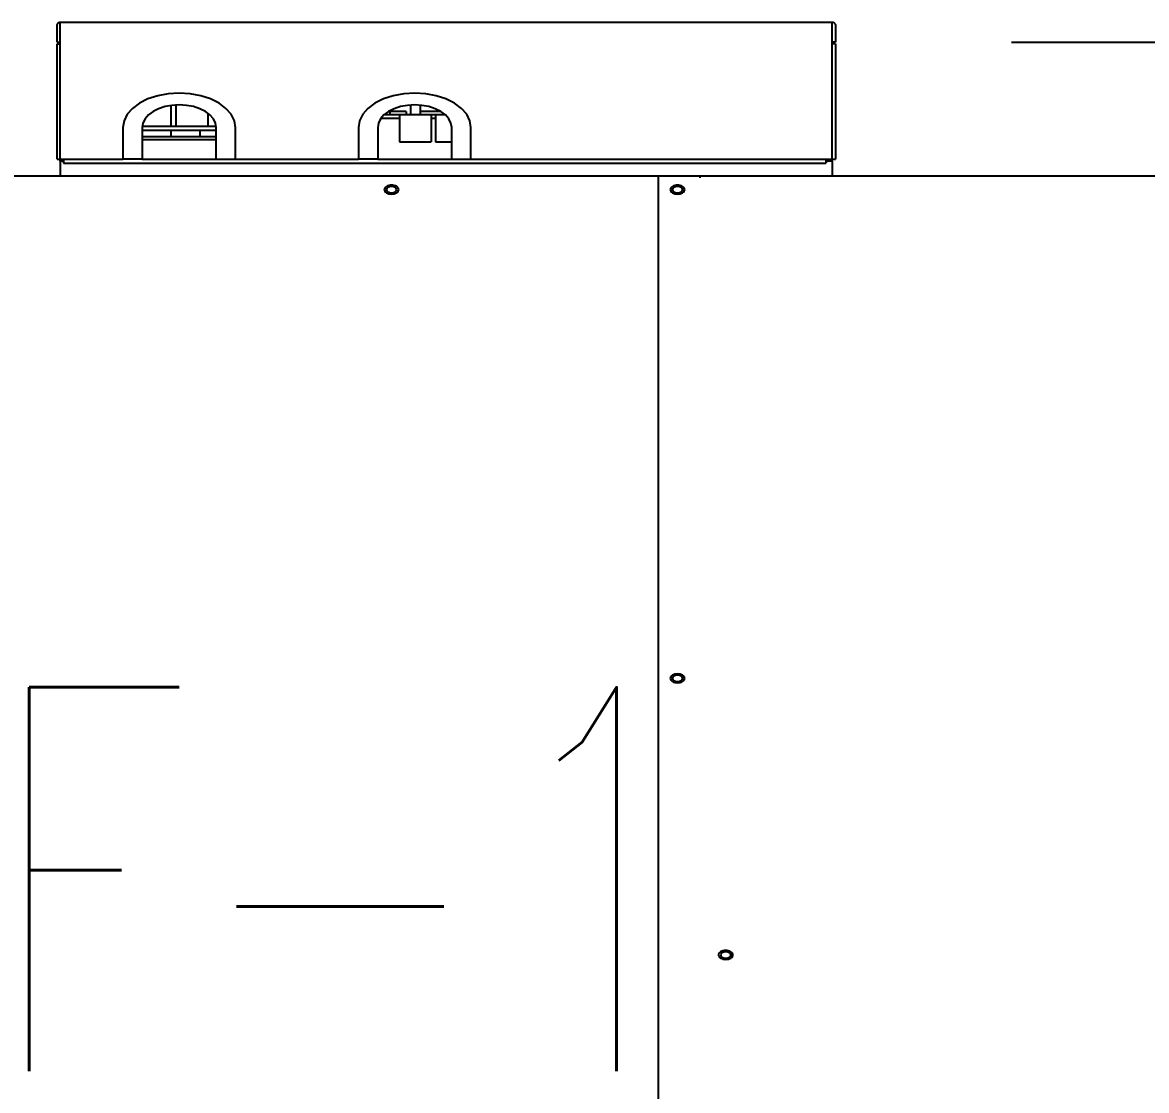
# Model space of a CAD drawing. Extents: x 815029915 to 815825525, y 579155098 to 579748855.
# Drawn here: x 815179584 to 815180358, y 579474012 to 579474747 of the extents above; entities that cross this region are included whole.
import ezdxf

# ---------------------------------------------------------------- set-up
doc = ezdxf.new("R2010")
doc.units = 0
doc.header["$LTSCALE"] = 100
doc.header["$MEASUREMENT"] = 0
for name, color, linetype in [('H-TH_TEXT', 3, 'Continuous'), ('H-全热回收除霾新风机-设备', 7, 'Continuous'), ('H-通风-送风-端线', 2, 'Continuous')]:
    doc.layers.add(name, color=color, linetype=linetype)
doc.styles.add('_TCH_DIM', font='SIMPLEX', dxfattribs={"bigfont": 'GBCBIG'})

msp = doc.modelspace()

# ---------------------------------------------------------------- linework, layer by layer
at = {"layer": 'H-全热回收除霾新风机-设备'}
for p, q in [((815179607.9, 579474746.04), (815179607.89, 579474745.91)), ((815179607.9, 579474746.04), (815179607.89, 579474745.91)), ((815179607.89, 579474733.79), (815179607.89, 579474745.91)), ((815179607.89, 579474733.79), (815179607.89, 579474745.91)), ((815179607.94, 579474746.17), (815179607.9, 579474746.04)), ((815179607.94, 579474746.17), (815179607.9, 579474746.04)), ((815179607.99, 579474746.3), (815179607.94, 579474746.17)), ((815179607.99, 579474746.3), (815179607.94, 579474746.17)), ((815179608.06, 579474746.42), (815179607.99, 579474746.3)), ((815179608.06, 579474746.42), (815179607.99, 579474746.3)), ((815179608.15, 579474746.54), (815179608.06, 579474746.42)), ((815179608.15, 579474746.54), (815179608.06, 579474746.42)), ((815179608.27, 579474746.65), (815179608.15, 579474746.54)), ((815179608.27, 579474746.65), (815179608.15, 579474746.54)), ((815179608.4, 579474746.76), (815179608.27, 579474746.65)), ((815179608.4, 579474746.76), (815179608.27, 579474746.65)), ((815179608.54, 579474746.86), (815179608.4, 579474746.76)), ((815179608.54, 579474746.86), (815179608.4, 579474746.76)), ((815179608.7, 579474746.95), (815179608.54, 579474746.86)), ((815179608.7, 579474746.95), (815179608.54, 579474746.86)), ((815179608.88, 579474747.02), (815179608.7, 579474746.95)), ((815179608.88, 579474747.02), (815179608.7, 579474746.95)), ((815179609.06, 579474747.09), (815179608.88, 579474747.02)), ((815179609.06, 579474747.09), (815179608.88, 579474747.02)), ((815179609.26, 579474747.15), (815179609.06, 579474747.09)), ((815179609.26, 579474747.15), (815179609.06, 579474747.09)), ((815179609.46, 579474747.19), (815179609.26, 579474747.15)), ((815179609.46, 579474747.19), (815179609.26, 579474747.15)), ((815179609.68, 579474747.23), (815179609.46, 579474747.19)), ((815179609.68, 579474747.23), (815179609.46, 579474747.19)), ((815179609.89, 579474747.25), (815179609.68, 579474747.23)), ((815179609.89, 579474747.25), (815179609.68, 579474747.23)), ((815179610.11, 579474747.25), (815179609.89, 579474747.25)), ((815179610.11, 579474747.25), (815179609.89, 579474747.25)), ((815180141.67, 579474747.25), (815179610.11, 579474747.25)), ((815179610.11, 579474651.67), (815179610.11, 579474747.25)), ((815180141.67, 579474747.25), (815179610.11, 579474747.25)), ((815179610.11, 579474651.67), (815179610.11, 579474747.25)), ((815180141.89, 579474747.25), (815180141.67, 579474747.25)), ((815180141.67, 579474651.67), (815180141.67, 579474747.25)), ((815180141.89, 579474747.25), (815180141.67, 579474747.25)), ((815180141.67, 579474651.67), (815180141.67, 579474747.25)), ((815180142.1, 579474747.23), (815180141.89, 579474747.25)), ((815180142.1, 579474747.23), (815180141.89, 579474747.25)), ((815180142.31, 579474747.19), (815180142.1, 579474747.23)), ((815180142.31, 579474747.19), (815180142.1, 579474747.23)), ((815180142.52, 579474747.15), (815180142.31, 579474747.19)), ((815180142.52, 579474747.15), (815180142.31, 579474747.19)), ((815180142.71, 579474747.09), (815180142.52, 579474747.15)), ((815180142.71, 579474747.09), (815180142.52, 579474747.15)), ((815180142.9, 579474747.02), (815180142.71, 579474747.09)), ((815180142.9, 579474747.02), (815180142.71, 579474747.09)), ((815180143.07, 579474746.95), (815180142.9, 579474747.02)), ((815180143.07, 579474746.95), (815180142.9, 579474747.02)), ((815180143.24, 579474746.86), (815180143.07, 579474746.95)), ((815180143.24, 579474746.86), (815180143.07, 579474746.95)), ((815180143.38, 579474746.76), (815180143.24, 579474746.86)), ((815180143.38, 579474746.76), (815180143.24, 579474746.86)), ((815180143.51, 579474746.65), (815180143.38, 579474746.76)), ((815180143.51, 579474746.65), (815180143.38, 579474746.76)), ((815180143.62, 579474746.54), (815180143.51, 579474746.65)), ((815180143.62, 579474746.54), (815180143.51, 579474746.65)), ((815180143.72, 579474746.42), (815180143.62, 579474746.54)), ((815180143.72, 579474746.42), (815180143.62, 579474746.54)), ((815180143.79, 579474746.3), (815180143.72, 579474746.42)), ((815180143.79, 579474746.3), (815180143.72, 579474746.42)), ((815180143.84, 579474746.17), (815180143.79, 579474746.3)), ((815180143.84, 579474746.17), (815180143.79, 579474746.3)), ((815180143.87, 579474746.04), (815180143.84, 579474746.17)), ((815180143.87, 579474746.04), (815180143.84, 579474746.17)), ((815180143.88, 579474745.91), (815180143.87, 579474746.04)), ((815180143.88, 579474745.91), (815180143.87, 579474746.04)), ((815180143.88, 579474745.91), (815180143.88, 579474733.79)), ((815180143.88, 579474745.91), (815180143.88, 579474733.79)), ((815179607.89, 579474733.79), (815179610.11, 579474733.79)), ((815179607.89, 579474733.79), (815179610.11, 579474733.79)), ((815179607.89, 579474732.44), (815179610.11, 579474732.44)), ((815179607.89, 579474653.02), (815179607.89, 579474732.44)), ((815179607.89, 579474732.44), (815179610.11, 579474732.44)), ((815179607.89, 579474653.02), (815179607.89, 579474732.44)), ((815180143.88, 579474733.79), (815180141.67, 579474733.79)), ((815180143.88, 579474733.79), (815180141.67, 579474733.79)), ((815180143.88, 579474732.44), (815180141.67, 579474732.44)), ((815180143.88, 579474732.44), (815180141.67, 579474732.44)), ((815180143.88, 579474732.44), (815180143.88, 579474653.02)), ((815180143.88, 579474732.44), (815180143.88, 579474653.02)), ((815179684.42, 579474698.11), (815179677.15, 579474696.77)), ((815179684.42, 579474698.11), (815179677.15, 579474696.77)), ((815179691.98, 579474698.56), (815179684.42, 579474698.11)), ((815179691.98, 579474698.56), (815179684.42, 579474698.11)), ((815179699.55, 579474698.11), (815179691.98, 579474698.56)), ((815179699.55, 579474698.11), (815179691.98, 579474698.56)), ((815179706.82, 579474696.77), (815179699.55, 579474698.11)), ((815179706.82, 579474696.77), (815179699.55, 579474698.11)), ((815179846.61, 579474698.11), (815179839.33, 579474696.77)), ((815179846.61, 579474698.11), (815179839.33, 579474696.77)), ((815179854.17, 579474698.56), (815179846.61, 579474698.11)), ((815179854.17, 579474698.56), (815179846.61, 579474698.11)), ((815179861.73, 579474698.11), (815179854.17, 579474698.56)), ((815179861.73, 579474698.11), (815179854.17, 579474698.56)), ((815179869, 579474696.77), (815179861.73, 579474698.11)), ((815179869, 579474696.77), (815179861.73, 579474698.11)), ((815179664.58, 579474691.66), (815179659.76, 579474688.09)), ((815179664.58, 579474691.66), (815179659.76, 579474688.09)), ((815179670.45, 579474694.59), (815179664.58, 579474691.66)), ((815179670.45, 579474694.59), (815179664.58, 579474691.66)), ((815179677.15, 579474696.77), (815179670.45, 579474694.59)), ((815179677.15, 579474696.77), (815179670.45, 579474694.59)), ((815179687.01, 579474690.19), (815179682.24, 579474689.31)), ((815179687.01, 579474690.19), (815179682.24, 579474689.31)), ((815179686.52, 579474675.91), (815179686.52, 579474690.01)), ((815179686.52, 579474675.91), (815179686.52, 579474690.01)), ((815179691.98, 579474690.48), (815179687.01, 579474690.19)), ((815179691.98, 579474690.48), (815179687.01, 579474690.19)), ((815179689.84, 579474675.91), (815179689.84, 579474690.37)), ((815179689.84, 579474675.91), (815179689.84, 579474690.37)), ((815179696.95, 579474690.19), (815179691.98, 579474690.48)), ((815179696.95, 579474690.19), (815179691.98, 579474690.48)), ((815179701.73, 579474689.31), (815179696.95, 579474690.19)), ((815179701.73, 579474689.31), (815179696.95, 579474690.19)), ((815179713.52, 579474694.59), (815179706.82, 579474696.77)), ((815179713.52, 579474694.59), (815179706.82, 579474696.77)), ((815179719.39, 579474691.66), (815179713.52, 579474694.59)), ((815179719.39, 579474691.66), (815179713.52, 579474694.59)), ((815179724.21, 579474688.09), (815179719.39, 579474691.66)), ((815179724.21, 579474688.09), (815179719.39, 579474691.66)), ((815179826.76, 579474691.66), (815179821.94, 579474688.09)), ((815179826.76, 579474691.66), (815179821.94, 579474688.09)), ((815179832.63, 579474694.59), (815179826.76, 579474691.66)), ((815179832.63, 579474694.59), (815179826.76, 579474691.66)), ((815179839.33, 579474696.77), (815179832.63, 579474694.59)), ((815179839.33, 579474696.77), (815179832.63, 579474694.59)), ((815179849.2, 579474690.19), (815179844.42, 579474689.31)), ((815179849.2, 579474690.19), (815179844.42, 579474689.31)), ((815179854.17, 579474690.48), (815179849.2, 579474690.19)), ((815179854.17, 579474690.48), (815179849.2, 579474690.19)), ((815179851.46, 579474683.98), (815179851.46, 579474690.37)), ((815179851.46, 579474683.98), (815179851.46, 579474690.37)), ((815179859.14, 579474690.19), (815179854.17, 579474690.48)), ((815179859.14, 579474690.19), (815179854.17, 579474690.48)), ((815179858.11, 579474683.98), (815179858.11, 579474690.24)), ((815179858.11, 579474683.98), (815179858.11, 579474690.24)), ((815179863.91, 579474689.31), (815179859.14, 579474690.19)), ((815179863.91, 579474689.31), (815179859.14, 579474690.19)), ((815179875.7, 579474694.59), (815179869, 579474696.77)), ((815179875.7, 579474694.59), (815179869, 579474696.77)), ((815179881.57, 579474691.66), (815179875.7, 579474694.59)), ((815179881.57, 579474691.66), (815179875.7, 579474694.59)), ((815179886.39, 579474688.09), (815179881.57, 579474691.66)), ((815179886.39, 579474688.09), (815179881.57, 579474691.66)), ((815179656.17, 579474684.02), (815179653.97, 579474679.6)), ((815179656.17, 579474684.02), (815179653.97, 579474679.6)), ((815179659.76, 579474688.09), (815179656.17, 579474684.02)), ((815179659.76, 579474688.09), (815179656.17, 579474684.02)), ((815179670.81, 579474683.6), (815179668.45, 579474680.93)), ((815179670.81, 579474683.6), (815179668.45, 579474680.93)), ((815179673.97, 579474685.95), (815179670.81, 579474683.6)), ((815179673.97, 579474685.95), (815179670.81, 579474683.6)), ((815179677.83, 579474687.88), (815179673.97, 579474685.95)), ((815179677.83, 579474687.88), (815179673.97, 579474685.95)), ((815179682.24, 579474689.31), (815179677.83, 579474687.88)), ((815179682.24, 579474689.31), (815179677.83, 579474687.88)), ((815179706.13, 579474687.88), (815179701.73, 579474689.31)), ((815179706.13, 579474687.88), (815179701.73, 579474689.31)), ((815179709.99, 579474685.95), (815179706.13, 579474687.88)), ((815179709.99, 579474685.95), (815179706.13, 579474687.88)), ((815179713.16, 579474683.6), (815179709.99, 579474685.95)), ((815179713.16, 579474683.6), (815179709.99, 579474685.95)), ((815179711.99, 579474675.91), (815179711.99, 579474684.44)), ((815179711.99, 579474675.91), (815179711.99, 579474684.44)), ((815179715.52, 579474680.93), (815179713.16, 579474683.6)), ((815179715.52, 579474680.93), (815179713.16, 579474683.6)), ((815179727.79, 579474684.02), (815179724.21, 579474688.09)), ((815179727.79, 579474684.02), (815179724.21, 579474688.09)), ((815179730, 579474679.6), (815179727.79, 579474684.02)), ((815179730, 579474679.6), (815179727.79, 579474684.02)), ((815179818.36, 579474684.02), (815179816.15, 579474679.6)), ((815179818.36, 579474684.02), (815179816.15, 579474679.6)), ((815179821.94, 579474688.09), (815179818.36, 579474684.02)), ((815179821.94, 579474688.09), (815179818.36, 579474684.02)), ((815179832.99, 579474683.6), (815179830.64, 579474680.93)), ((815179832.99, 579474683.6), (815179830.64, 579474680.93)), ((815179836.16, 579474685.95), (815179832.99, 579474683.6)), ((815179836.16, 579474685.95), (815179832.99, 579474683.6)), ((815179833.64, 579474683.98), (815179874.69, 579474683.98)), ((815179833.64, 579474683.98), (815179874.69, 579474683.98)), ((815179840.02, 579474687.88), (815179836.16, 579474685.95)), ((815179840.02, 579474687.88), (815179836.16, 579474685.95)), ((815179848.2, 579474686), (815179837.13, 579474686)), ((815179837.13, 579474686), (815179837.13, 579474683.98)), ((815179848.2, 579474686), (815179837.13, 579474686)), ((815179837.13, 579474686), (815179837.13, 579474683.98)), ((815179844.42, 579474689.31), (815179840.02, 579474687.88)), ((815179844.42, 579474689.31), (815179840.02, 579474687.88)), ((815179843.71, 579474683.98), (815179843.71, 579474665.14)), ((815179843.71, 579474683.98), (815179843.71, 579474665.14)), ((815179848.2, 579474686), (815179848.2, 579474683.98)), ((815179848.2, 579474686), (815179848.2, 579474683.98)), ((815179871.87, 579474686), (815179858.11, 579474686)), ((815179871.87, 579474686), (815179858.11, 579474686)), ((815179868.32, 579474687.88), (815179863.91, 579474689.31)), ((815179868.32, 579474687.88), (815179863.91, 579474689.31)), ((815179865.42, 579474683.98), (815179865.42, 579474665.14)), ((815179865.42, 579474683.98), (815179865.42, 579474665.14)), ((815179872.18, 579474685.95), (815179868.32, 579474687.88)), ((815179872.18, 579474685.95), (815179868.32, 579474687.88)), ((815179868.52, 579474683.98), (815179868.52, 579474665.14)), ((815179868.52, 579474683.98), (815179868.52, 579474665.14)), ((815179875.35, 579474683.6), (815179872.18, 579474685.95)), ((815179875.35, 579474683.6), (815179872.18, 579474685.95)), ((815179877.7, 579474680.93), (815179875.35, 579474683.6)), ((815179877.7, 579474680.93), (815179875.35, 579474683.6)), ((815179889.98, 579474684.02), (815179886.39, 579474688.09)), ((815179889.98, 579474684.02), (815179886.39, 579474688.09)), ((815179892.18, 579474679.6), (815179889.98, 579474684.02)), ((815179892.18, 579474679.6), (815179889.98, 579474684.02)), ((815179653.97, 579474679.6), (815179653.22, 579474675)), ((815179653.97, 579474679.6), (815179653.22, 579474675)), ((815179653.22, 579474675), (815179653.22, 579474653.02)), ((815179653.22, 579474675), (815179653.22, 579474653.02)), ((815179667, 579474678.02), (815179666.51, 579474675)), ((815179667, 579474678.02), (815179666.51, 579474675)), ((815179666.51, 579474675), (815179666.51, 579474653.02)), ((815179666.51, 579474675), (815179666.51, 579474653.02)), ((815179666.69, 579474675.91), (815179717.27, 579474675.91)), ((815179666.69, 579474675.91), (815179717.27, 579474675.91)), ((815179668.45, 579474680.93), (815179667, 579474678.02)), ((815179668.45, 579474680.93), (815179667, 579474678.02)), ((815179716.96, 579474678.02), (815179715.52, 579474680.93)), ((815179716.96, 579474678.02), (815179715.52, 579474680.93)), ((815179717.45, 579474675), (815179716.96, 579474678.02)), ((815179717.45, 579474675), (815179716.96, 579474678.02)), ((815179717.45, 579474653.02), (815179717.45, 579474675)), ((815179717.45, 579474653.02), (815179717.45, 579474675)), ((815179730.74, 579474675), (815179730, 579474679.6)), ((815179730.74, 579474675), (815179730, 579474679.6)), ((815179730.74, 579474653.02), (815179730.74, 579474675)), ((815179730.74, 579474653.02), (815179730.74, 579474675)), ((815179816.15, 579474679.6), (815179815.41, 579474675)), ((815179816.15, 579474679.6), (815179815.41, 579474675)), ((815179815.41, 579474675), (815179815.41, 579474653.02)), ((815179815.41, 579474675), (815179815.41, 579474653.02)), ((815179829.19, 579474678.02), (815179828.7, 579474675)), ((815179829.19, 579474678.02), (815179828.7, 579474675)), ((815179828.7, 579474675), (815179828.7, 579474653.02)), ((815179828.7, 579474675), (815179828.7, 579474653.02)), ((815179830.64, 579474680.93), (815179829.19, 579474678.02)), ((815179830.64, 579474680.93), (815179829.19, 579474678.02)), ((815179831.05, 579474681.29), (815179843.71, 579474681.29)), ((815179831.05, 579474681.29), (815179843.71, 579474681.29)), ((815179865.42, 579474681.29), (815179868.52, 579474681.29)), ((815179865.42, 579474681.29), (815179868.52, 579474681.29)), ((815179879.15, 579474678.02), (815179877.7, 579474680.93)), ((815179879.15, 579474678.02), (815179877.7, 579474680.93)), ((815179879.64, 579474675), (815179879.15, 579474678.02)), ((815179879.64, 579474675), (815179879.15, 579474678.02)), ((815179879.64, 579474653.02), (815179879.64, 579474675)), ((815179879.64, 579474653.02), (815179879.64, 579474675)), ((815179892.93, 579474675), (815179892.18, 579474679.6)), ((815179892.93, 579474675), (815179892.18, 579474679.6)), ((815179892.93, 579474653.02), (815179892.93, 579474675)), ((815179892.93, 579474653.02), (815179892.93, 579474675)), ((815179666.51, 579474673.21), (815179717.45, 579474673.21)), ((815179666.51, 579474673.21), (815179717.45, 579474673.21)), ((815179717.45, 579474668.5), (815179666.51, 579474668.5)), ((815179717.45, 579474668.5), (815179666.51, 579474668.5)), ((815179686.52, 579474668.5), (815179686.52, 579474673.21)), ((815179686.52, 579474668.5), (815179686.52, 579474673.21)), ((815179706.45, 579474668.5), (815179706.45, 579474673.21)), ((815179706.45, 579474668.5), (815179706.45, 579474673.21)), ((815179717.45, 579474666.48), (815179666.51, 579474666.48)), ((815179717.45, 579474666.48), (815179666.51, 579474666.48)), ((815179843.71, 579474665.14), (815179865.42, 579474665.14)), ((815179843.71, 579474665.14), (815179865.42, 579474665.14)), ((815179868.52, 579474665.14), (815179879.64, 579474665.14)), ((815179868.52, 579474665.14), (815179879.64, 579474665.14)), ((815179607.89, 579474653.02), (815179653.22, 579474653.02)), ((815179607.89, 579474653.02), (815179653.22, 579474653.02)), ((815179610.11, 579474653.02), (815179610.12, 579474652.89)), ((815179610.11, 579474653.02), (815179610.12, 579474652.89)), ((815179612.32, 579474651.67), (815179610.11, 579474651.67)), ((815179610.11, 579474651.67), (815179610.11, 579474641.58)), ((815179612.32, 579474651.67), (815179610.11, 579474651.67)), ((815179610.11, 579474651.67), (815179610.11, 579474641.58)), ((815179610.12, 579474652.89), (815179610.15, 579474652.76)), ((815179610.12, 579474652.89), (815179610.15, 579474652.76)), ((815179610.15, 579474652.76), (815179610.2, 579474652.63)), ((815179610.15, 579474652.76), (815179610.2, 579474652.63)), ((815179610.2, 579474652.63), (815179610.28, 579474652.51)), ((815179610.2, 579474652.63), (815179610.28, 579474652.51)), ((815179610.28, 579474652.51), (815179610.37, 579474652.39)), ((815179610.28, 579474652.51), (815179610.37, 579474652.39)), ((815179610.37, 579474652.39), (815179610.48, 579474652.27)), ((815179610.37, 579474652.39), (815179610.48, 579474652.27)), ((815179610.48, 579474652.27), (815179610.61, 579474652.17)), ((815179610.48, 579474652.27), (815179610.61, 579474652.17)), ((815179610.61, 579474652.17), (815179610.76, 579474652.07)), ((815179610.61, 579474652.17), (815179610.76, 579474652.07)), ((815179610.76, 579474652.07), (815179610.92, 579474651.98)), ((815179610.76, 579474652.07), (815179610.92, 579474651.98)), ((815179610.92, 579474651.98), (815179611.09, 579474651.9)), ((815179610.92, 579474651.98), (815179611.09, 579474651.9)), ((815179611.09, 579474651.9), (815179611.28, 579474651.83)), ((815179611.09, 579474651.9), (815179611.28, 579474651.83)), ((815179611.28, 579474651.83), (815179611.48, 579474651.78)), ((815179611.28, 579474651.83), (815179611.48, 579474651.78)), ((815179611.48, 579474651.78), (815179611.68, 579474651.73)), ((815179611.48, 579474651.78), (815179611.68, 579474651.73)), ((815179611.68, 579474651.73), (815179611.89, 579474651.7)), ((815179611.68, 579474651.73), (815179611.89, 579474651.7)), ((815179611.89, 579474651.7), (815179612.11, 579474651.68)), ((815179611.89, 579474651.7), (815179612.11, 579474651.68)), ((815179612.11, 579474651.68), (815179612.32, 579474651.67)), ((815179612.11, 579474651.68), (815179612.32, 579474651.67)), ((815179612.32, 579474653.02), (815179612.32, 579474650.33)), ((815179612.32, 579474653.02), (815179612.32, 579474650.33)), ((815179666.51, 579474653.02), (815179653.22, 579474653.02)), ((815179666.51, 579474653.02), (815179653.22, 579474653.02)), ((815179666.51, 579474653.02), (815179717.45, 579474653.02)), ((815179666.51, 579474653.02), (815179717.45, 579474653.02)), ((815179717.45, 579474653.02), (815179730.74, 579474653.02)), ((815179717.45, 579474653.02), (815179730.74, 579474653.02)), ((815179730.74, 579474653.02), (815179815.41, 579474653.02)), ((815179730.74, 579474653.02), (815179815.41, 579474653.02)), ((815179828.7, 579474653.02), (815179815.41, 579474653.02)), ((815179828.7, 579474653.02), (815179815.41, 579474653.02)), ((815179828.7, 579474653.02), (815179879.64, 579474653.02)), ((815179828.7, 579474653.02), (815179879.64, 579474653.02)), ((815179879.64, 579474653.02), (815179892.93, 579474653.02)), ((815179879.64, 579474653.02), (815179892.93, 579474653.02)), ((815179892.93, 579474653.02), (815180143.88, 579474653.02)), ((815179892.93, 579474653.02), (815180143.88, 579474653.02)), ((815180137.24, 579474653.02), (815180137.24, 579474650.33)), ((815180137.24, 579474653.02), (815180137.24, 579474650.33)), ((815180137.24, 579474651.67), (815180137.53, 579474651.68)), ((815180137.24, 579474651.67), (815180137.53, 579474651.68)), ((815180141.67, 579474651.67), (815180137.24, 579474651.67)), ((815180141.67, 579474651.67), (815180137.24, 579474651.67)), ((815180137.53, 579474651.68), (815180137.82, 579474651.7)), ((815180137.53, 579474651.68), (815180137.82, 579474651.7)), ((815180137.82, 579474651.7), (815180138.1, 579474651.73)), ((815180137.82, 579474651.7), (815180138.1, 579474651.73)), ((815180138.1, 579474651.73), (815180138.38, 579474651.77)), ((815180138.1, 579474651.73), (815180138.38, 579474651.77)), ((815180138.38, 579474651.77), (815180138.66, 579474651.82)), ((815180138.38, 579474651.77), (815180138.66, 579474651.82)), ((815180138.66, 579474651.82), (815180138.93, 579474651.88)), ((815180138.66, 579474651.82), (815180138.93, 579474651.88)), ((815180138.93, 579474651.88), (815180139.19, 579474651.95)), ((815180138.93, 579474651.88), (815180139.19, 579474651.95)), ((815180139.19, 579474651.95), (815180139.45, 579474652.03)), ((815180139.19, 579474651.95), (815180139.45, 579474652.03)), ((815180139.45, 579474652.03), (815180139.7, 579474652.13)), ((815180139.45, 579474652.03), (815180139.7, 579474652.13)), ((815180139.7, 579474652.13), (815180139.93, 579474652.23)), ((815180139.7, 579474652.13), (815180139.93, 579474652.23)), ((815180139.93, 579474652.23), (815180140.15, 579474652.34)), ((815180139.93, 579474652.23), (815180140.15, 579474652.34)), ((815180140.15, 579474652.34), (815180140.37, 579474652.46)), ((815180140.15, 579474652.34), (815180140.37, 579474652.46)), ((815180140.37, 579474652.46), (815180140.56, 579474652.59)), ((815180140.37, 579474652.46), (815180140.56, 579474652.59)), ((815180140.56, 579474652.59), (815180140.75, 579474652.72)), ((815180140.56, 579474652.59), (815180140.75, 579474652.72)), ((815180140.75, 579474652.72), (815180140.92, 579474652.87)), ((815180140.75, 579474652.72), (815180140.92, 579474652.87)), ((815180140.92, 579474652.87), (815180141.07, 579474653.02)), ((815180140.92, 579474652.87), (815180141.07, 579474653.02)), ((815180141.67, 579474651.67), (815180141.67, 579474641.58)), ((815180141.67, 579474651.67), (815180141.67, 579474641.58)), ((815179612.32, 579474650.33), (815180137.24, 579474650.33)), ((815179612.32, 579474650.33), (815180137.24, 579474650.33)), ((815178830.48, 579474641.58), (815180827.16, 579474641.58)), ((815178830.48, 579474641.58), (815180827.16, 579474641.58)), ((815180021.86, 579474641.58), (815180021.86, 579473584.85)), ((815180021.86, 579474641.58), (815180021.86, 579473584.85)), ((815180050.66, 579474640.23), (815180050.66, 579474641.58)), ((815180050.66, 579474640.23), (815180050.66, 579474641.58)), ((815179833.35, 579474632.75), (815179833.25, 579474632.16)), ((815179833.35, 579474632.75), (815179833.25, 579474632.16)), ((815179833.25, 579474632.16), (815179833.35, 579474631.56)), ((815179833.25, 579474632.16), (815179833.35, 579474631.56)), ((815179833.63, 579474633.31), (815179833.35, 579474632.75)), ((815179833.63, 579474633.31), (815179833.35, 579474632.75)), ((815179833.35, 579474631.56), (815179833.63, 579474631)), ((815179833.35, 579474631.56), (815179833.63, 579474631)), ((815179834.09, 579474633.84), (815179833.63, 579474633.31)), ((815179834.09, 579474633.84), (815179833.63, 579474633.31)), ((815179833.63, 579474631), (815179834.09, 579474630.47)), ((815179833.63, 579474631), (815179834.09, 579474630.47)), ((815179834.71, 579474634.3), (815179834.09, 579474633.84)), ((815179834.71, 579474634.3), (815179834.09, 579474633.84)), ((815179834.09, 579474630.47), (815179834.71, 579474630.01)), ((815179834.09, 579474630.47), (815179834.71, 579474630.01)), ((815179834.76, 579474632.58), (815179834.69, 579474632.16)), ((815179834.76, 579474632.58), (815179834.69, 579474632.16)), ((815179834.69, 579474632.16), (815179834.76, 579474631.74)), ((815179834.69, 579474632.16), (815179834.76, 579474631.74)), ((815179835.47, 579474634.67), (815179834.71, 579474634.3)), ((815179835.47, 579474634.67), (815179834.71, 579474634.3)), ((815179834.71, 579474630.01), (815179835.47, 579474629.64)), ((815179834.71, 579474630.01), (815179835.47, 579474629.64)), ((815179834.96, 579474632.98), (815179834.76, 579474632.58)), ((815179834.96, 579474632.98), (815179834.76, 579474632.58)), ((815179834.76, 579474631.74), (815179834.96, 579474631.33)), ((815179834.76, 579474631.74), (815179834.96, 579474631.33)), ((815179835.29, 579474633.35), (815179834.96, 579474632.98)), ((815179835.29, 579474633.35), (815179834.96, 579474632.98)), ((815179834.96, 579474631.33), (815179835.29, 579474630.96)), ((815179834.96, 579474631.33), (815179835.29, 579474630.96)), ((815179835.73, 579474633.68), (815179835.29, 579474633.35)), ((815179835.73, 579474633.68), (815179835.29, 579474633.35)), ((815179835.29, 579474630.96), (815179835.73, 579474630.63)), ((815179835.29, 579474630.96), (815179835.73, 579474630.63)), ((815179836.33, 579474634.95), (815179835.47, 579474634.67)), ((815179836.33, 579474634.95), (815179835.47, 579474634.67)), ((815179835.47, 579474629.64), (815179836.33, 579474629.36)), ((815179835.47, 579474629.64), (815179836.33, 579474629.36)), ((815179836.27, 579474633.95), (815179835.73, 579474633.68)), ((815179836.27, 579474633.95), (815179835.73, 579474633.68)), ((815179835.73, 579474630.63), (815179836.27, 579474630.36)), ((815179835.73, 579474630.63), (815179836.27, 579474630.36)), ((815179836.88, 579474634.15), (815179836.27, 579474633.95)), ((815179836.88, 579474634.15), (815179836.27, 579474633.95)), ((815179836.27, 579474630.36), (815179836.88, 579474630.17)), ((815179836.27, 579474630.36), (815179836.88, 579474630.17)), ((815179837.26, 579474635.13), (815179836.33, 579474634.95)), ((815179837.26, 579474635.13), (815179836.33, 579474634.95)), ((815179836.33, 579474629.36), (815179837.26, 579474629.18)), ((815179836.33, 579474629.36), (815179837.26, 579474629.18)), ((815179837.55, 579474634.27), (815179836.88, 579474634.15)), ((815179837.55, 579474634.27), (815179836.88, 579474634.15)), ((815179836.88, 579474630.17), (815179837.55, 579474630.04)), ((815179836.88, 579474630.17), (815179837.55, 579474630.04)), ((815179838.24, 579474635.18), (815179837.26, 579474635.13)), ((815179838.24, 579474635.18), (815179837.26, 579474635.13)), ((815179837.26, 579474629.18), (815179838.24, 579474629.13)), ((815179837.26, 579474629.18), (815179838.24, 579474629.13)), ((815179838.24, 579474634.31), (815179837.55, 579474634.27)), ((815179838.24, 579474634.31), (815179837.55, 579474634.27)), ((815179837.55, 579474630.04), (815179838.24, 579474630)), ((815179837.55, 579474630.04), (815179838.24, 579474630)), ((815179839.21, 579474635.13), (815179838.24, 579474635.18)), ((815179839.21, 579474635.13), (815179838.24, 579474635.18)), ((815179838.93, 579474634.27), (815179838.24, 579474634.31)), ((815179838.93, 579474634.27), (815179838.24, 579474634.31)), ((815179838.24, 579474630), (815179838.93, 579474630.04)), ((815179838.24, 579474630), (815179838.93, 579474630.04)), ((815179838.24, 579474629.13), (815179839.21, 579474629.18)), ((815179838.24, 579474629.13), (815179839.21, 579474629.18)), ((815179839.59, 579474634.15), (815179838.93, 579474634.27)), ((815179839.59, 579474634.15), (815179838.93, 579474634.27)), ((815179838.93, 579474630.04), (815179839.59, 579474630.17)), ((815179838.93, 579474630.04), (815179839.59, 579474630.17)), ((815179840.14, 579474634.95), (815179839.21, 579474635.13)), ((815179840.14, 579474634.95), (815179839.21, 579474635.13)), ((815179839.21, 579474629.18), (815179840.14, 579474629.36)), ((815179839.21, 579474629.18), (815179840.14, 579474629.36)), ((815179840.21, 579474633.95), (815179839.59, 579474634.15)), ((815179840.21, 579474633.95), (815179839.59, 579474634.15)), ((815179839.59, 579474630.17), (815179840.21, 579474630.36)), ((815179839.59, 579474630.17), (815179840.21, 579474630.36)), ((815179841.01, 579474634.67), (815179840.14, 579474634.95)), ((815179841.01, 579474634.67), (815179840.14, 579474634.95)), ((815179840.14, 579474629.36), (815179841.01, 579474629.64)), ((815179840.14, 579474629.36), (815179841.01, 579474629.64)), ((815179840.74, 579474633.68), (815179840.21, 579474633.95)), ((815179840.74, 579474633.68), (815179840.21, 579474633.95)), ((815179840.21, 579474630.36), (815179840.74, 579474630.63)), ((815179840.21, 579474630.36), (815179840.74, 579474630.63)), ((815179841.18, 579474633.35), (815179840.74, 579474633.68)), ((815179841.18, 579474633.35), (815179840.74, 579474633.68)), ((815179840.74, 579474630.63), (815179841.18, 579474630.96)), ((815179840.74, 579474630.63), (815179841.18, 579474630.96)), ((815179841.76, 579474634.3), (815179841.01, 579474634.67)), ((815179841.76, 579474634.3), (815179841.01, 579474634.67)), ((815179841.01, 579474629.64), (815179841.76, 579474630.01)), ((815179841.01, 579474629.64), (815179841.76, 579474630.01)), ((815179841.51, 579474632.98), (815179841.18, 579474633.35)), ((815179841.51, 579474632.98), (815179841.18, 579474633.35)), ((815179841.18, 579474630.96), (815179841.51, 579474631.33)), ((815179841.18, 579474630.96), (815179841.51, 579474631.33)), ((815179841.71, 579474632.58), (815179841.51, 579474632.98)), ((815179841.71, 579474632.58), (815179841.51, 579474632.98)), ((815179841.51, 579474631.33), (815179841.71, 579474631.74)), ((815179841.51, 579474631.33), (815179841.71, 579474631.74)), ((815179841.78, 579474632.16), (815179841.71, 579474632.58)), ((815179841.78, 579474632.16), (815179841.71, 579474632.58)), ((815179841.71, 579474631.74), (815179841.78, 579474632.16)), ((815179841.71, 579474631.74), (815179841.78, 579474632.16)), ((815179842.38, 579474633.84), (815179841.76, 579474634.3)), ((815179842.38, 579474633.84), (815179841.76, 579474634.3)), ((815179841.76, 579474630.01), (815179842.38, 579474630.47)), ((815179841.76, 579474630.01), (815179842.38, 579474630.47)), ((815179842.84, 579474633.31), (815179842.38, 579474633.84)), ((815179842.84, 579474633.31), (815179842.38, 579474633.84)), ((815179842.38, 579474630.47), (815179842.84, 579474631)), ((815179842.38, 579474630.47), (815179842.84, 579474631)), ((815179843.12, 579474632.75), (815179842.84, 579474633.31)), ((815179843.12, 579474632.75), (815179842.84, 579474633.31)), ((815179842.84, 579474631), (815179843.12, 579474631.56)), ((815179842.84, 579474631), (815179843.12, 579474631.56)), ((815179843.22, 579474632.16), (815179843.12, 579474632.75)), ((815179843.22, 579474632.16), (815179843.12, 579474632.75)), ((815179843.12, 579474631.56), (815179843.22, 579474632.16)), ((815179843.12, 579474631.56), (815179843.22, 579474632.16)), ((815180030.26, 579474632.75), (815180030.17, 579474632.16)), ((815180030.26, 579474632.75), (815180030.17, 579474632.16)), ((815180030.17, 579474632.16), (815180030.26, 579474631.56)), ((815180030.17, 579474632.16), (815180030.26, 579474631.56)), ((815180030.55, 579474633.31), (815180030.26, 579474632.75)), ((815180030.55, 579474633.31), (815180030.26, 579474632.75)), ((815180030.26, 579474631.56), (815180030.55, 579474631)), ((815180030.26, 579474631.56), (815180030.55, 579474631)), ((815180031.01, 579474633.84), (815180030.55, 579474633.31)), ((815180031.01, 579474633.84), (815180030.55, 579474633.31)), ((815180030.55, 579474631), (815180031.01, 579474630.47)), ((815180030.55, 579474631), (815180031.01, 579474630.47)), ((815180031.63, 579474634.3), (815180031.01, 579474633.84)), ((815180031.63, 579474634.3), (815180031.01, 579474633.84)), ((815180031.01, 579474630.47), (815180031.63, 579474630.01)), ((815180031.01, 579474630.47), (815180031.63, 579474630.01)), ((815180031.68, 579474632.58), (815180031.61, 579474632.16)), ((815180031.68, 579474632.58), (815180031.61, 579474632.16)), ((815180031.61, 579474632.16), (815180031.68, 579474631.74)), ((815180031.61, 579474632.16), (815180031.68, 579474631.74)), ((815180032.38, 579474634.67), (815180031.63, 579474634.3)), ((815180032.38, 579474634.67), (815180031.63, 579474634.3)), ((815180031.63, 579474630.01), (815180032.38, 579474629.64)), ((815180031.63, 579474630.01), (815180032.38, 579474629.64)), ((815180031.88, 579474632.98), (815180031.68, 579474632.58)), ((815180031.88, 579474632.98), (815180031.68, 579474632.58)), ((815180031.68, 579474631.74), (815180031.88, 579474631.33)), ((815180031.68, 579474631.74), (815180031.88, 579474631.33)), ((815180032.21, 579474633.35), (815180031.88, 579474632.98)), ((815180032.21, 579474633.35), (815180031.88, 579474632.98)), ((815180031.88, 579474631.33), (815180032.21, 579474630.96)), ((815180031.88, 579474631.33), (815180032.21, 579474630.96)), ((815180032.65, 579474633.68), (815180032.21, 579474633.35)), ((815180032.65, 579474633.68), (815180032.21, 579474633.35)), ((815180032.21, 579474630.96), (815180032.65, 579474630.63)), ((815180032.21, 579474630.96), (815180032.65, 579474630.63)), ((815180033.24, 579474634.95), (815180032.38, 579474634.67)), ((815180033.24, 579474634.95), (815180032.38, 579474634.67)), ((815180032.38, 579474629.64), (815180033.24, 579474629.36)), ((815180032.38, 579474629.64), (815180033.24, 579474629.36)), ((815180033.18, 579474633.95), (815180032.65, 579474633.68)), ((815180033.18, 579474633.95), (815180032.65, 579474633.68)), ((815180032.65, 579474630.63), (815180033.18, 579474630.36)), ((815180032.65, 579474630.63), (815180033.18, 579474630.36)), ((815180033.8, 579474634.15), (815180033.18, 579474633.95)), ((815180033.8, 579474634.15), (815180033.18, 579474633.95)), ((815180033.18, 579474630.36), (815180033.8, 579474630.17)), ((815180033.18, 579474630.36), (815180033.8, 579474630.17)), ((815180034.18, 579474635.13), (815180033.24, 579474634.95)), ((815180034.18, 579474635.13), (815180033.24, 579474634.95)), ((815180033.24, 579474629.36), (815180034.18, 579474629.18)), ((815180033.24, 579474629.36), (815180034.18, 579474629.18)), ((815180034.46, 579474634.27), (815180033.8, 579474634.15)), ((815180034.46, 579474634.27), (815180033.8, 579474634.15)), ((815180033.8, 579474630.17), (815180034.46, 579474630.04)), ((815180033.8, 579474630.17), (815180034.46, 579474630.04)), ((815180035.15, 579474635.18), (815180034.18, 579474635.13)), ((815180035.15, 579474635.18), (815180034.18, 579474635.13)), ((815180034.18, 579474629.18), (815180035.15, 579474629.13)), ((815180034.18, 579474629.18), (815180035.15, 579474629.13)), ((815180035.15, 579474634.31), (815180034.46, 579474634.27)), ((815180035.15, 579474634.31), (815180034.46, 579474634.27)), ((815180034.46, 579474630.04), (815180035.15, 579474630)), ((815180034.46, 579474630.04), (815180035.15, 579474630)), ((815180036.12, 579474635.13), (815180035.15, 579474635.18)), ((815180036.12, 579474635.13), (815180035.15, 579474635.18)), ((815180035.84, 579474634.27), (815180035.15, 579474634.31)), ((815180035.84, 579474634.27), (815180035.15, 579474634.31)), ((815180035.15, 579474630), (815180035.84, 579474630.04)), ((815180035.15, 579474630), (815180035.84, 579474630.04)), ((815180035.15, 579474629.13), (815180036.12, 579474629.18)), ((815180035.15, 579474629.13), (815180036.12, 579474629.18)), ((815180036.51, 579474634.15), (815180035.84, 579474634.27)), ((815180036.51, 579474634.15), (815180035.84, 579474634.27)), ((815180035.84, 579474630.04), (815180036.51, 579474630.17)), ((815180035.84, 579474630.04), (815180036.51, 579474630.17)), ((815180037.06, 579474634.95), (815180036.12, 579474635.13)), ((815180037.06, 579474634.95), (815180036.12, 579474635.13)), ((815180036.12, 579474629.18), (815180037.06, 579474629.36)), ((815180036.12, 579474629.18), (815180037.06, 579474629.36)), ((815180037.12, 579474633.95), (815180036.51, 579474634.15)), ((815180037.12, 579474633.95), (815180036.51, 579474634.15)), ((815180036.51, 579474630.17), (815180037.12, 579474630.36)), ((815180036.51, 579474630.17), (815180037.12, 579474630.36)), ((815180037.92, 579474634.67), (815180037.06, 579474634.95)), ((815180037.92, 579474634.67), (815180037.06, 579474634.95)), ((815180037.06, 579474629.36), (815180037.92, 579474629.64)), ((815180037.06, 579474629.36), (815180037.92, 579474629.64)), ((815180037.66, 579474633.68), (815180037.12, 579474633.95)), ((815180037.66, 579474633.68), (815180037.12, 579474633.95)), ((815180037.12, 579474630.36), (815180037.66, 579474630.63)), ((815180037.12, 579474630.36), (815180037.66, 579474630.63)), ((815180038.1, 579474633.35), (815180037.66, 579474633.68)), ((815180038.1, 579474633.35), (815180037.66, 579474633.68)), ((815180037.66, 579474630.63), (815180038.1, 579474630.96)), ((815180037.66, 579474630.63), (815180038.1, 579474630.96)), ((815180038.68, 579474634.3), (815180037.92, 579474634.67)), ((815180038.68, 579474634.3), (815180037.92, 579474634.67)), ((815180037.92, 579474629.64), (815180038.68, 579474630.01)), ((815180037.92, 579474629.64), (815180038.68, 579474630.01)), ((815180038.43, 579474632.98), (815180038.1, 579474633.35)), ((815180038.43, 579474632.98), (815180038.1, 579474633.35)), ((815180038.1, 579474630.96), (815180038.43, 579474631.33)), ((815180038.1, 579474630.96), (815180038.43, 579474631.33)), ((815180038.63, 579474632.58), (815180038.43, 579474632.98)), ((815180038.63, 579474632.58), (815180038.43, 579474632.98)), ((815180038.43, 579474631.33), (815180038.63, 579474631.74)), ((815180038.43, 579474631.33), (815180038.63, 579474631.74)), ((815180038.7, 579474632.16), (815180038.63, 579474632.58)), ((815180038.7, 579474632.16), (815180038.63, 579474632.58)), ((815180038.63, 579474631.74), (815180038.7, 579474632.16)), ((815180038.63, 579474631.74), (815180038.7, 579474632.16)), ((815180039.3, 579474633.84), (815180038.68, 579474634.3)), ((815180039.3, 579474633.84), (815180038.68, 579474634.3)), ((815180038.68, 579474630.01), (815180039.3, 579474630.47)), ((815180038.68, 579474630.01), (815180039.3, 579474630.47)), ((815180039.76, 579474633.31), (815180039.3, 579474633.84)), ((815180039.76, 579474633.31), (815180039.3, 579474633.84)), ((815180039.3, 579474630.47), (815180039.76, 579474631)), ((815180039.3, 579474630.47), (815180039.76, 579474631)), ((815180040.04, 579474632.75), (815180039.76, 579474633.31)), ((815180040.04, 579474632.75), (815180039.76, 579474633.31)), ((815180039.76, 579474631), (815180040.04, 579474631.56)), ((815180039.76, 579474631), (815180040.04, 579474631.56)), ((815180040.14, 579474632.16), (815180040.04, 579474632.75)), ((815180040.14, 579474632.16), (815180040.04, 579474632.75)), ((815180040.04, 579474631.56), (815180040.14, 579474632.16)), ((815180040.04, 579474631.56), (815180040.14, 579474632.16)), ((815180030.26, 579474296.21), (815180030.17, 579474295.62)), ((815180030.26, 579474296.21), (815180030.17, 579474295.62)), ((815180030.17, 579474295.62), (815180030.26, 579474295.03)), ((815180030.17, 579474295.62), (815180030.26, 579474295.03)), ((815180030.55, 579474296.78), (815180030.26, 579474296.21)), ((815180030.55, 579474296.78), (815180030.26, 579474296.21)), ((815180030.26, 579474295.03), (815180030.55, 579474294.46)), ((815180030.26, 579474295.03), (815180030.55, 579474294.46)), ((815180031.01, 579474297.3), (815180030.55, 579474296.78)), ((815180031.01, 579474297.3), (815180030.55, 579474296.78)), ((815180031.63, 579474297.76), (815180031.01, 579474297.3)), ((815180031.63, 579474297.76), (815180031.01, 579474297.3)), ((815180031.68, 579474296.04), (815180031.61, 579474295.62)), ((815180031.68, 579474296.04), (815180031.61, 579474295.62)), ((815180031.61, 579474295.62), (815180031.68, 579474295.2)), ((815180031.61, 579474295.62), (815180031.68, 579474295.2)), ((815180032.38, 579474298.14), (815180031.63, 579474297.76)), ((815180032.38, 579474298.14), (815180031.63, 579474297.76)), ((815180031.88, 579474296.44), (815180031.68, 579474296.04)), ((815180031.88, 579474296.44), (815180031.68, 579474296.04)), ((815180031.68, 579474295.2), (815180031.88, 579474294.79)), ((815180031.68, 579474295.2), (815180031.88, 579474294.79)), ((815180032.21, 579474296.81), (815180031.88, 579474296.44)), ((815180032.21, 579474296.81), (815180031.88, 579474296.44)), ((815180032.65, 579474297.14), (815180032.21, 579474296.81)), ((815180032.65, 579474297.14), (815180032.21, 579474296.81)), ((815180033.24, 579474298.42), (815180032.38, 579474298.14)), ((815180033.24, 579474298.42), (815180032.38, 579474298.14)), ((815180033.18, 579474297.41), (815180032.65, 579474297.14)), ((815180033.18, 579474297.41), (815180032.65, 579474297.14)), ((815180033.8, 579474297.61), (815180033.18, 579474297.41)), ((815180033.8, 579474297.61), (815180033.18, 579474297.41)), ((815180034.18, 579474298.59), (815180033.24, 579474298.42)), ((815180034.18, 579474298.59), (815180033.24, 579474298.42)), ((815180034.46, 579474297.73), (815180033.8, 579474297.61)), ((815180034.46, 579474297.73), (815180033.8, 579474297.61)), ((815180035.15, 579474298.65), (815180034.18, 579474298.59)), ((815180035.15, 579474298.65), (815180034.18, 579474298.59)), ((815180035.15, 579474297.77), (815180034.46, 579474297.73)), ((815180035.15, 579474297.77), (815180034.46, 579474297.73)), ((815180036.12, 579474298.59), (815180035.15, 579474298.65)), ((815180036.12, 579474298.59), (815180035.15, 579474298.65)), ((815180035.84, 579474297.73), (815180035.15, 579474297.77)), ((815180035.84, 579474297.73), (815180035.15, 579474297.77)), ((815180036.51, 579474297.61), (815180035.84, 579474297.73)), ((815180036.51, 579474297.61), (815180035.84, 579474297.73)), ((815180037.06, 579474298.42), (815180036.12, 579474298.59)), ((815180037.06, 579474298.42), (815180036.12, 579474298.59)), ((815180037.12, 579474297.41), (815180036.51, 579474297.61)), ((815180037.12, 579474297.41), (815180036.51, 579474297.61)), ((815180037.92, 579474298.14), (815180037.06, 579474298.42)), ((815180037.92, 579474298.14), (815180037.06, 579474298.42)), ((815180037.66, 579474297.14), (815180037.12, 579474297.41)), ((815180037.66, 579474297.14), (815180037.12, 579474297.41)), ((815180038.1, 579474296.81), (815180037.66, 579474297.14)), ((815180038.1, 579474296.81), (815180037.66, 579474297.14)), ((815180038.68, 579474297.76), (815180037.92, 579474298.14)), ((815180038.68, 579474297.76), (815180037.92, 579474298.14)), ((815180038.43, 579474296.44), (815180038.1, 579474296.81)), ((815180038.43, 579474296.44), (815180038.1, 579474296.81)), ((815180038.63, 579474296.04), (815180038.43, 579474296.44)), ((815180038.63, 579474296.04), (815180038.43, 579474296.44)), ((815180038.43, 579474294.79), (815180038.63, 579474295.2)), ((815180038.43, 579474294.79), (815180038.63, 579474295.2)), ((815180038.7, 579474295.62), (815180038.63, 579474296.04)), ((815180038.7, 579474295.62), (815180038.63, 579474296.04)), ((815180038.63, 579474295.2), (815180038.7, 579474295.62)), ((815180038.63, 579474295.2), (815180038.7, 579474295.62)), ((815180039.3, 579474297.3), (815180038.68, 579474297.76)), ((815180039.3, 579474297.3), (815180038.68, 579474297.76)), ((815180039.76, 579474296.78), (815180039.3, 579474297.3)), ((815180039.76, 579474296.78), (815180039.3, 579474297.3)), ((815180040.04, 579474296.21), (815180039.76, 579474296.78)), ((815180040.04, 579474296.21), (815180039.76, 579474296.78)), ((815180039.76, 579474294.46), (815180040.04, 579474295.03)), ((815180039.76, 579474294.46), (815180040.04, 579474295.03)), ((815180040.14, 579474295.62), (815180040.04, 579474296.21)), ((815180040.14, 579474295.62), (815180040.04, 579474296.21)), ((815180040.04, 579474295.03), (815180040.14, 579474295.62)), ((815180040.04, 579474295.03), (815180040.14, 579474295.62)), ((815180030.55, 579474294.46), (815180031.01, 579474293.93)), ((815180030.55, 579474294.46), (815180031.01, 579474293.93)), ((815180031.01, 579474293.93), (815180031.63, 579474293.48)), ((815180031.01, 579474293.93), (815180031.63, 579474293.48)), ((815180031.63, 579474293.48), (815180032.38, 579474293.1)), ((815180031.63, 579474293.48), (815180032.38, 579474293.1)), ((815180031.88, 579474294.79), (815180032.21, 579474294.42)), ((815180031.88, 579474294.79), (815180032.21, 579474294.42)), ((815180032.21, 579474294.42), (815180032.65, 579474294.09)), ((815180032.21, 579474294.42), (815180032.65, 579474294.09)), ((815180032.38, 579474293.1), (815180033.24, 579474292.82)), ((815180032.38, 579474293.1), (815180033.24, 579474292.82)), ((815180032.65, 579474294.09), (815180033.18, 579474293.83)), ((815180032.65, 579474294.09), (815180033.18, 579474293.83)), ((815180033.18, 579474293.83), (815180033.8, 579474293.63)), ((815180033.18, 579474293.83), (815180033.8, 579474293.63)), ((815180033.24, 579474292.82), (815180034.18, 579474292.65)), ((815180033.24, 579474292.82), (815180034.18, 579474292.65)), ((815180033.8, 579474293.63), (815180034.46, 579474293.5)), ((815180033.8, 579474293.63), (815180034.46, 579474293.5)), ((815180034.18, 579474292.65), (815180035.15, 579474292.59)), ((815180034.18, 579474292.65), (815180035.15, 579474292.59)), ((815180034.46, 579474293.5), (815180035.15, 579474293.46)), ((815180034.46, 579474293.5), (815180035.15, 579474293.46)), ((815180035.15, 579474293.46), (815180035.84, 579474293.5)), ((815180035.15, 579474293.46), (815180035.84, 579474293.5)), ((815180035.15, 579474292.59), (815180036.12, 579474292.65)), ((815180035.15, 579474292.59), (815180036.12, 579474292.65)), ((815180035.84, 579474293.5), (815180036.51, 579474293.63)), ((815180035.84, 579474293.5), (815180036.51, 579474293.63)), ((815180036.12, 579474292.65), (815180037.06, 579474292.82)), ((815180036.12, 579474292.65), (815180037.06, 579474292.82)), ((815180036.51, 579474293.63), (815180037.12, 579474293.83)), ((815180036.51, 579474293.63), (815180037.12, 579474293.83)), ((815180037.06, 579474292.82), (815180037.92, 579474293.1)), ((815180037.06, 579474292.82), (815180037.92, 579474293.1)), ((815180037.12, 579474293.83), (815180037.66, 579474294.09)), ((815180037.12, 579474293.83), (815180037.66, 579474294.09)), ((815180037.66, 579474294.09), (815180038.1, 579474294.42)), ((815180037.66, 579474294.09), (815180038.1, 579474294.42)), ((815180037.92, 579474293.1), (815180038.68, 579474293.48)), ((815180037.92, 579474293.1), (815180038.68, 579474293.48)), ((815180038.1, 579474294.42), (815180038.43, 579474294.79)), ((815180038.1, 579474294.42), (815180038.43, 579474294.79)), ((815180038.68, 579474293.48), (815180039.3, 579474293.93)), ((815180038.68, 579474293.48), (815180039.3, 579474293.93)), ((815180039.3, 579474293.93), (815180039.76, 579474294.46)), ((815180039.3, 579474293.93), (815180039.76, 579474294.46)), ((815180063.49, 579474105.73), (815180063.39, 579474105.14)), ((815180063.49, 579474105.73), (815180063.39, 579474105.14)), ((815180063.39, 579474105.14), (815180063.49, 579474104.55)), ((815180063.39, 579474105.14), (815180063.49, 579474104.55)), ((815180063.77, 579474106.3), (815180063.49, 579474105.73)), ((815180063.77, 579474106.3), (815180063.49, 579474105.73)), ((815180063.49, 579474104.55), (815180063.77, 579474103.98)), ((815180063.49, 579474104.55), (815180063.77, 579474103.98)), ((815180064.23, 579474106.82), (815180063.77, 579474106.3)), ((815180064.23, 579474106.82), (815180063.77, 579474106.3)), ((815180063.77, 579474103.98), (815180064.23, 579474103.45)), ((815180063.77, 579474103.98), (815180064.23, 579474103.45)), ((815180064.85, 579474107.28), (815180064.23, 579474106.82)), ((815180064.85, 579474107.28), (815180064.23, 579474106.82)), ((815180064.23, 579474103.45), (815180064.85, 579474102.99)), ((815180064.23, 579474103.45), (815180064.85, 579474102.99)), ((815180064.9, 579474105.56), (815180064.83, 579474105.14)), ((815180064.9, 579474105.56), (815180064.83, 579474105.14)), ((815180064.83, 579474105.14), (815180064.9, 579474104.72)), ((815180064.83, 579474105.14), (815180064.9, 579474104.72)), ((815180065.61, 579474107.65), (815180064.85, 579474107.28)), ((815180065.61, 579474107.65), (815180064.85, 579474107.28)), ((815180064.85, 579474102.99), (815180065.61, 579474102.62)), ((815180064.85, 579474102.99), (815180065.61, 579474102.62)), ((815180065.1, 579474105.96), (815180064.9, 579474105.56)), ((815180065.1, 579474105.96), (815180064.9, 579474105.56)), ((815180064.9, 579474104.72), (815180065.1, 579474104.31)), ((815180064.9, 579474104.72), (815180065.1, 579474104.31)), ((815180065.43, 579474106.33), (815180065.1, 579474105.96)), ((815180065.43, 579474106.33), (815180065.1, 579474105.96)), ((815180065.1, 579474104.31), (815180065.43, 579474103.94)), ((815180065.1, 579474104.31), (815180065.43, 579474103.94)), ((815180065.87, 579474106.66), (815180065.43, 579474106.33)), ((815180065.87, 579474106.66), (815180065.43, 579474106.33)), ((815180065.43, 579474103.94), (815180065.87, 579474103.61)), ((815180065.43, 579474103.94), (815180065.87, 579474103.61)), ((815180066.47, 579474107.93), (815180065.61, 579474107.65)), ((815180066.47, 579474107.93), (815180065.61, 579474107.65)), ((815180065.61, 579474102.62), (815180066.47, 579474102.34)), ((815180065.61, 579474102.62), (815180066.47, 579474102.34)), ((815180066.41, 579474106.93), (815180065.87, 579474106.66)), ((815180066.41, 579474106.93), (815180065.87, 579474106.66)), ((815180065.87, 579474103.61), (815180066.41, 579474103.35)), ((815180065.87, 579474103.61), (815180066.41, 579474103.35)), ((815180067.02, 579474107.13), (815180066.41, 579474106.93)), ((815180067.02, 579474107.13), (815180066.41, 579474106.93)), ((815180066.41, 579474103.35), (815180067.02, 579474103.15)), ((815180066.41, 579474103.35), (815180067.02, 579474103.15)), ((815180067.4, 579474108.11), (815180066.47, 579474107.93)), ((815180067.4, 579474108.11), (815180066.47, 579474107.93)), ((815180066.47, 579474102.34), (815180067.4, 579474102.17)), ((815180066.47, 579474102.34), (815180067.4, 579474102.17)), ((815180067.68, 579474107.25), (815180067.02, 579474107.13)), ((815180067.68, 579474107.25), (815180067.02, 579474107.13)), ((815180067.02, 579474103.15), (815180067.68, 579474103.02)), ((815180067.02, 579474103.15), (815180067.68, 579474103.02)), ((815180068.37, 579474108.17), (815180067.4, 579474108.11)), ((815180068.37, 579474108.17), (815180067.4, 579474108.11)), ((815180067.4, 579474102.17), (815180068.37, 579474102.11)), ((815180067.4, 579474102.17), (815180068.37, 579474102.11)), ((815180068.37, 579474107.29), (815180067.68, 579474107.25)), ((815180068.37, 579474107.29), (815180067.68, 579474107.25)), ((815180067.68, 579474103.02), (815180068.37, 579474102.98)), ((815180067.68, 579474103.02), (815180068.37, 579474102.98)), ((815180069.35, 579474108.11), (815180068.37, 579474108.17)), ((815180069.35, 579474108.11), (815180068.37, 579474108.17)), ((815180069.07, 579474107.25), (815180068.37, 579474107.29)), ((815180069.07, 579474107.25), (815180068.37, 579474107.29)), ((815180068.37, 579474102.98), (815180069.07, 579474103.02)), ((815180068.37, 579474102.98), (815180069.07, 579474103.02)), ((815180068.37, 579474102.11), (815180069.35, 579474102.17)), ((815180068.37, 579474102.11), (815180069.35, 579474102.17)), ((815180069.73, 579474107.13), (815180069.07, 579474107.25)), ((815180069.73, 579474107.13), (815180069.07, 579474107.25)), ((815180069.07, 579474103.02), (815180069.73, 579474103.15)), ((815180069.07, 579474103.02), (815180069.73, 579474103.15)), ((815180070.28, 579474107.93), (815180069.35, 579474108.11)), ((815180070.28, 579474107.93), (815180069.35, 579474108.11)), ((815180069.35, 579474102.17), (815180070.28, 579474102.34)), ((815180069.35, 579474102.17), (815180070.28, 579474102.34)), ((815180070.34, 579474106.93), (815180069.73, 579474107.13)), ((815180070.34, 579474106.93), (815180069.73, 579474107.13)), ((815180069.73, 579474103.15), (815180070.34, 579474103.35)), ((815180069.73, 579474103.15), (815180070.34, 579474103.35)), ((815180071.14, 579474107.65), (815180070.28, 579474107.93)), ((815180071.14, 579474107.65), (815180070.28, 579474107.93)), ((815180070.28, 579474102.34), (815180071.14, 579474102.62)), ((815180070.28, 579474102.34), (815180071.14, 579474102.62)), ((815180070.88, 579474106.66), (815180070.34, 579474106.93)), ((815180070.88, 579474106.66), (815180070.34, 579474106.93)), ((815180070.34, 579474103.35), (815180070.88, 579474103.61)), ((815180070.34, 579474103.35), (815180070.88, 579474103.61)), ((815180071.32, 579474106.33), (815180070.88, 579474106.66)), ((815180071.32, 579474106.33), (815180070.88, 579474106.66)), ((815180070.88, 579474103.61), (815180071.32, 579474103.94)), ((815180070.88, 579474103.61), (815180071.32, 579474103.94)), ((815180071.9, 579474107.28), (815180071.14, 579474107.65)), ((815180071.9, 579474107.28), (815180071.14, 579474107.65)), ((815180071.14, 579474102.62), (815180071.9, 579474102.99)), ((815180071.14, 579474102.62), (815180071.9, 579474102.99)), ((815180071.65, 579474105.96), (815180071.32, 579474106.33)), ((815180071.65, 579474105.96), (815180071.32, 579474106.33)), ((815180071.32, 579474103.94), (815180071.65, 579474104.31)), ((815180071.32, 579474103.94), (815180071.65, 579474104.31)), ((815180071.85, 579474105.56), (815180071.65, 579474105.96)), ((815180071.85, 579474105.56), (815180071.65, 579474105.96)), ((815180071.65, 579474104.31), (815180071.85, 579474104.72)), ((815180071.65, 579474104.31), (815180071.85, 579474104.72)), ((815180071.92, 579474105.14), (815180071.85, 579474105.56)), ((815180071.92, 579474105.14), (815180071.85, 579474105.56)), ((815180071.85, 579474104.72), (815180071.92, 579474105.14)), ((815180071.85, 579474104.72), (815180071.92, 579474105.14)), ((815180072.52, 579474106.82), (815180071.9, 579474107.28)), ((815180072.52, 579474106.82), (815180071.9, 579474107.28)), ((815180071.9, 579474102.99), (815180072.52, 579474103.45)), ((815180071.9, 579474102.99), (815180072.52, 579474103.45)), ((815180072.98, 579474106.3), (815180072.52, 579474106.82)), ((815180072.98, 579474106.3), (815180072.52, 579474106.82)), ((815180072.52, 579474103.45), (815180072.98, 579474103.98)), ((815180072.52, 579474103.45), (815180072.98, 579474103.98)), ((815180073.26, 579474105.73), (815180072.98, 579474106.3)), ((815180073.26, 579474105.73), (815180072.98, 579474106.3)), ((815180072.98, 579474103.98), (815180073.26, 579474104.55)), ((815180072.98, 579474103.98), (815180073.26, 579474104.55)), ((815180073.36, 579474105.14), (815180073.26, 579474105.73)), ((815180073.36, 579474105.14), (815180073.26, 579474105.73)), ((815180073.26, 579474104.55), (815180073.36, 579474105.14)), ((815180073.26, 579474104.55), (815180073.36, 579474105.14))]:
    msp.add_line(p, q, dxfattribs=at)
at = {"layer": 'H-通风-送风-端线'}
msp.add_line((815180265.21, 579474733.79), (815180895.21, 579474733.79), dxfattribs=at)

# ---------------------------------------------------------------- texts
at = {"layer": 'H-TH_TEXT', "style": '_TCH_DIM', "width": 0.7}
msp.add_text('XF-1', height=264.346, dxfattribs=at).set_placement((815179398.42, 579474025.14))

doc.saveas('drawing.dxf')
